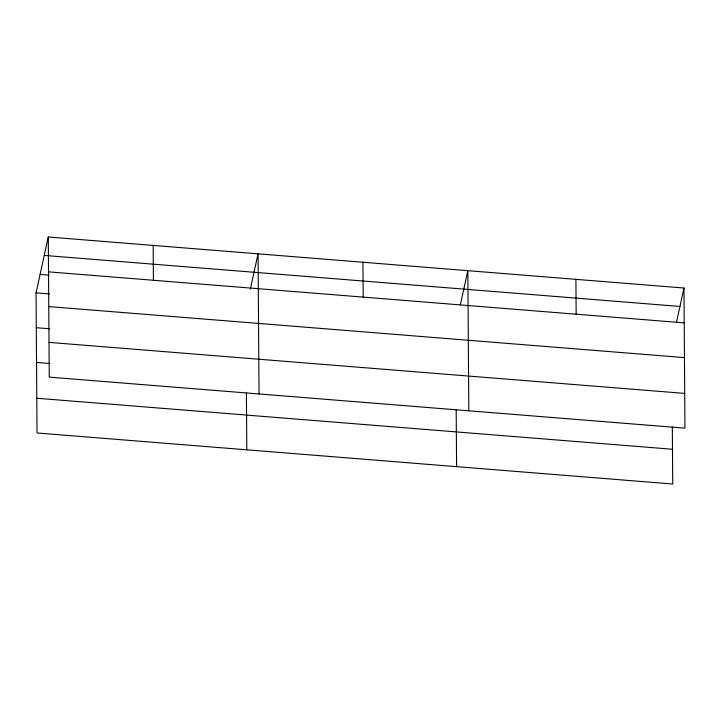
<?xml version="1.0" encoding="UTF-8"?>
<svg xmlns="http://www.w3.org/2000/svg" width="721" height="721" viewBox="0 0 721 721"><rect width="100%" height="100%" fill="white"/><g stroke="black" fill="none" stroke-linecap="round" stroke-linejoin="round"><path stroke-width="1.08" d="M672.323 426.895L672.72 484.007L37.032 432.979L36.05 292.852L48.28 236.993L683.968 288.021L684.95 428.148L49.253 377.128L48.28 236.993M250.322 289.148L258.055 253.837L259.037 393.963M460.331 304.929L467.839 270.672L468.812 410.799M676.469 322.278L683.968 288.021M44.242 255.423L679.939 306.452M48.523 271.853L684.211 322.873M40.088 274.422L49.01 275.134M36.05 292.852L49.443 293.925M48.767 306.587L684.454 357.616M36.293 327.704L49.686 328.776M49.01 342.385L684.707 393.405M36.537 362.447L49.929 363.519M36.789 398.244L672.477 449.264M575.908 279.342L576.151 314.203M456.186 409.546L456.582 466.658M362.942 262.255L363.186 297.106M246.411 392.711L246.807 449.823M153.167 245.41L153.411 280.271"/></g></svg>
